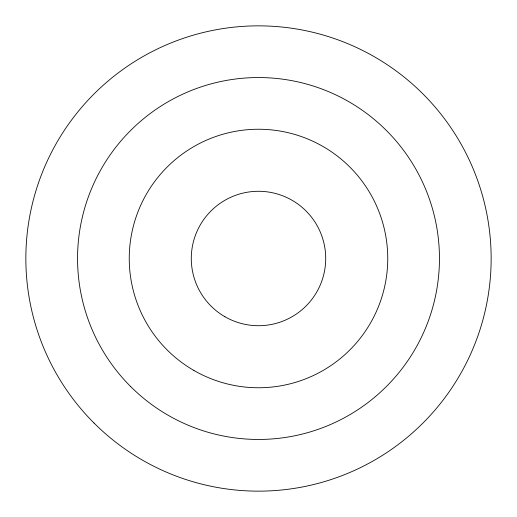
<?xml version="1.0" encoding="UTF-8"?>
<svg xmlns="http://www.w3.org/2000/svg" width="517" height="517" viewBox="0 0 517 517"><rect width="100%" height="100%" fill="white"/><g stroke="black" fill="none" stroke-linecap="round" stroke-linejoin="round"><path stroke-width="0.78" d="M193.875 370.437A129.25 129.25 0 0 0 387.75 258.5A129.25 129.25 0 0 0 193.875 146.563A129.25 129.25 0 0 0 193.875 370.437M224.895 316.708A67.21 67.21 0 0 0 325.71 258.5A67.21 67.21 0 0 0 224.895 200.292A67.21 67.21 0 0 0 224.895 316.708M130.549 386.451A180.95 180.95 0 0 0 433.285 305.334A180.95 180.95 0 0 0 211.666 83.715A180.95 180.95 0 0 0 130.549 386.451M93.991 423.009A232.65 232.65 0 0 0 483.221 318.711A232.65 232.65 0 0 0 198.289 33.779A232.65 232.65 0 0 0 93.991 423.009"/></g></svg>
